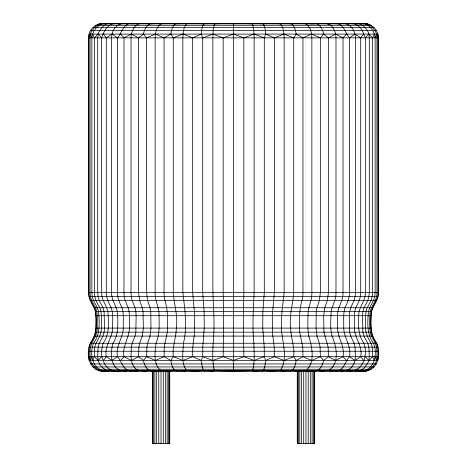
<?xml version="1.0" encoding="UTF-8"?>
<svg xmlns="http://www.w3.org/2000/svg" width="467" height="467" viewBox="0 0 467 467"><rect width="100%" height="100%" fill="white"/><g stroke="black" fill="none" stroke-linecap="round" stroke-linejoin="round"><path stroke-width="0.7" d="M88.94 37.845C88.14 30.034 95.496 23.315 103.061 23.35L363.939 23.35C371.697 23.303 378.48 30.086 378.433 37.845L378.433 292.57C378.865 301.157 370.751 307.123 371.183 315.71C370.722 325.23 370.454 335.388 376.793 343.263C381.37 353.904 378.066 371.154 363.939 371.183L103.061 371.183C88.934 371.154 85.63 353.904 90.207 343.263C97.352 334.226 96.29 322.37 95.402 311.635C93.861 304.974 88.152 299.773 88.567 292.57L88.567 37.845L89.063 34.091L377.937 34.091L378.06 292.57C378.48 299.773 372.783 304.974 371.247 311.635C370.547 318.447 370.547 325.371 371.247 332.183C372.281 337.647 376.612 341.704 377.651 347.174C378.282 351.569 378.083 356.017 377.937 360.442L89.063 360.442C88.952 354.698 88.333 348.709 90.575 343.263C93.336 338.593 96.26 333.724 96.167 328.108C95.84 321.325 97.183 314.192 94.532 307.724C91.771 303.054 88.847 298.185 88.94 292.57L88.94 37.845C90.966 30.956 95.501 23.764 103.429 23.35L99.313 23.846L367.687 23.846L363.571 23.35C371.498 23.764 376.034 30.956 378.06 37.845M204.476 371.183L203.641 370.693L202.193 366.939L201.359 360.442L202.696 356.689L202.783 347.174L204.231 328.108L204.143 311.635L202.696 292.57L202.696 37.845C200.46 33.466 201.604 28.096 203.641 23.846L204.476 23.35M262.524 23.35L263.359 23.846C265.396 28.096 266.54 33.466 264.304 37.845L264.304 292.57L262.857 311.635L262.769 328.108L264.217 347.174L264.304 356.689L265.641 360.442L264.807 366.939L263.359 370.693L262.524 371.183M138.611 23.846C133.288 26.21 131.11 32.381 131.017 37.845L131.017 292.57L131.309 296.644L132.179 300.555L134.986 307.724L135.85 311.635L136.142 315.71L135.85 332.183L134.986 336.094L132.179 343.263L131.309 347.174L131.017 356.689L131.367 360.442L132.389 363.939L134.017 366.939L136.142 369.245L138.611 370.693L144.782 371.183L149.837 370.693L160.023 371.183L160.952 370.693L168.283 371.183L175.277 370.693L185.848 371.183L186.607 370.693L195.054 371.183L203.641 370.693L214.061 371.183L214.406 370.693C211.639 359.438 213.034 347.547 213.67 336.094C214.569 321.57 213.477 307.064 212.876 292.57L212.876 37.845L213.15 30.594L214.406 23.846L214.061 23.35L203.641 23.846L195.054 23.35L175.277 23.846L168.283 23.35L160.952 23.846L160.023 23.35L149.837 23.846L144.782 23.35L138.611 23.846L137.882 23.35C131.209 24.967 123.819 21.575 117.672 25.294C113.709 28.178 111.666 33.023 111.578 37.845L111.578 292.57C111.152 300.923 118.098 307.356 117.672 315.71C117.988 325.12 118.425 335.049 112.956 343.263C110.381 352.527 109.856 366.513 120.614 370.693L120.539 371.183C112.961 372.433 104.993 368.229 103.365 360.442C100.312 355.27 101.602 348.75 103.154 343.263C109.733 333.998 108.648 322.329 107.883 311.635C106.488 305.021 101.246 299.645 101.666 292.57L101.666 37.845C103.919 31.201 107.789 23.268 115.979 23.35M328.389 370.693C339.947 363.7 336.678 346.461 332.014 336.094C330.029 328.12 330.823 319.761 331.15 311.635C332.224 305.12 336.368 299.376 335.983 292.57L335.983 37.845C335.884 33.221 334.407 28.429 330.858 25.294C323.689 21.155 314.776 25.3 306.977 23.35L306.048 23.846L298.717 23.35L291.723 23.846L281.152 23.35L280.393 23.846L271.946 23.35L263.359 23.846L252.939 23.35L252.594 23.846L253.85 30.594L254.124 37.845L254.124 292.57C253.359 309.44 252.18 326.392 253.89 343.263C253.972 352.369 255.035 361.808 252.594 370.693L252.939 371.183L263.359 370.693L271.946 371.183L280.393 370.693L281.152 371.183L291.723 370.693L298.717 371.183L306.048 370.693L306.977 371.183L317.163 370.693L322.218 371.183L328.389 370.693L329.118 371.183L338.412 370.693L341.272 371.183L346.386 370.693L349.328 369.245L351.855 366.939L353.788 363.939L355.008 360.442L355.422 356.689L355.078 347.174L354.044 343.263L350.705 336.094L349.678 332.183L349.328 315.71L349.678 311.635L350.705 307.724L354.044 300.555L355.078 296.644L355.422 292.57L355.422 37.845C355.381 31.972 352.153 25.848 346.386 23.846L346.461 23.35L354.4 23.846L357.547 25.294L360.255 27.594L362.328 30.594L365.334 37.845L365.334 292.57C365.766 301.022 358.306 307.257 358.744 315.71C358.364 325.16 357.991 335.189 363.846 343.263C368.019 353.612 363.916 370.214 351.021 371.183M176.905 371.183L175.277 370.693C172.195 368.253 171.418 364.108 170.829 360.442L173.292 356.689C172.154 346.934 176.211 337.752 176.304 328.108C178.044 315.925 174.057 304.49 173.292 292.57L173.292 37.845L170.829 34.091C171.418 30.425 172.195 26.28 175.277 23.846L176.905 23.35M290.095 23.35L291.723 23.846C294.805 26.28 295.582 30.425 296.171 34.091L293.708 37.845L293.708 292.57C292.943 304.49 288.956 315.925 290.696 328.108C290.789 337.752 294.846 346.934 293.708 356.689L296.171 360.442C295.582 364.108 294.805 368.253 291.723 370.693L290.095 371.183M88.94 356.689C90.972 363.951 96.12 371.434 104.52 371.183C91.871 369.053 89.442 353.402 93.482 343.263C100.487 334.168 99.413 322.358 98.56 311.635C97.054 304.986 91.462 299.744 91.882 292.57L91.882 37.845C92.466 30.88 97.457 24.512 104.52 23.35L100.679 23.846M378.06 356.689C376.028 363.951 370.88 371.434 362.48 371.183C375.129 369.053 377.558 353.402 373.518 343.263C366.513 334.168 367.587 322.358 368.44 311.635C369.946 304.986 375.538 299.744 375.118 292.57L375.118 37.845C374.534 30.88 369.543 24.512 362.48 23.35L366.321 23.846M152.172 371.183C146.854 370.745 144.285 365.066 143.445 360.442L138.588 356.689L138.862 347.174L139.662 343.263L142.266 336.094L143.334 328.108L143.065 311.635L142.266 307.724L139.662 300.555L138.588 292.57L138.588 37.845L143.445 34.091C144.285 29.468 146.854 23.788 152.172 23.35M314.828 23.35C320.146 23.788 322.715 29.468 323.555 34.091L328.412 37.845L328.412 292.57L327.338 300.555L324.734 307.724L323.666 315.71L323.935 332.183L328.138 347.174L328.412 356.689L323.555 360.442C322.715 365.066 320.146 370.745 314.828 371.183M131.519 371.183C122.979 371.212 122.074 361.534 117.474 356.689C115.396 346.356 123.06 338.05 123.276 328.108C123.002 321.319 124.111 314.303 121.969 307.724C119.669 302.943 117.386 297.987 117.474 292.57L117.474 37.845C122.074 32.999 122.979 23.321 131.519 23.35M335.481 23.35C344.021 23.321 344.926 32.999 349.526 37.845L349.526 292.57C349.614 297.987 347.331 302.943 345.031 307.724C342.889 314.303 343.998 321.319 343.724 328.108C343.94 338.05 351.604 346.356 349.526 356.689C344.926 361.534 344.021 371.212 335.481 371.183M91.882 356.689L90.534 360.442C89.717 354.745 89.576 348.715 91.666 343.263C94.41 338.593 97.311 333.712 97.218 328.108C96.891 321.325 98.228 314.198 95.595 307.724C92.851 303.054 89.95 298.174 90.043 292.57L90.043 37.845L90.534 34.091L91.882 37.845M375.118 37.845L376.466 34.091L376.957 37.845L376.957 292.57C377.377 299.761 371.72 304.98 370.191 311.635C369.496 318.447 369.496 325.371 370.191 332.183C371.218 337.641 375.521 341.71 376.548 347.174C377.097 351.575 377.231 356.058 376.466 360.442L375.118 356.689M92.682 360.442C96.126 355.299 93.178 348.726 96.009 343.263C98.689 338.575 101.485 333.683 101.392 328.108C101.076 321.325 102.378 314.215 99.821 307.724C97.148 303.036 94.346 298.144 94.439 292.57L94.439 37.845L92.682 34.091M374.318 360.442C370.874 355.299 373.822 348.726 370.991 343.263C368.311 338.575 365.515 333.683 365.608 328.108C365.924 321.325 364.622 314.215 367.179 307.724C369.852 303.036 372.654 298.144 372.561 292.57L372.561 37.845L374.318 34.091M103.365 360.442L106.295 356.689C104.048 346.21 112.407 338.131 112.658 328.108C112.36 321.325 113.569 314.262 111.222 307.724C108.735 302.99 106.202 298.063 106.295 292.57L106.295 37.845L103.365 34.091M363.635 360.442L360.705 356.689C362.952 346.21 354.593 338.131 354.342 328.108C354.64 321.325 353.431 314.262 355.778 307.724C358.265 302.99 360.798 298.063 360.705 292.57L360.705 37.845L363.635 34.091M186.607 23.846C183.21 27.576 183.111 33.069 182.854 37.845L182.854 292.57C184.734 309.317 187.611 326.55 183.426 343.263C183.023 352.264 180.963 362.923 186.607 370.693M280.393 370.693C286.872 360.658 283.977 347.209 282.191 336.094C279.99 321.494 282.675 307 284.146 292.57L284.146 37.845C283.889 33.069 283.79 27.576 280.393 23.846M323.555 360.442L320.356 356.689L320.105 347.174L319.37 343.263L316.994 336.094L316.013 328.108L316.258 311.635L316.994 307.724L319.37 300.555L320.356 292.57L320.356 37.845L323.555 34.091M143.445 360.442L146.644 356.689L146.895 347.174L147.63 343.263L150.006 336.094L150.987 328.108L150.742 311.635L150.006 307.724L147.63 300.555L146.644 292.57L146.644 37.845L143.445 34.091M346.426 360.442L343.029 356.689C345.008 346.438 337.758 338.009 337.553 328.108C337.816 321.319 336.765 314.326 338.791 307.724C340.974 302.92 343.122 297.952 343.029 292.57L343.029 37.845L346.426 34.091M120.574 360.442L123.971 356.689C121.992 346.438 129.242 338.009 129.447 328.108C129.184 321.319 130.235 314.326 128.209 307.724C126.026 302.92 123.878 297.952 123.971 292.57L123.971 37.845L120.574 34.091M365.334 37.845L368.831 34.091C367.535 28.796 363.227 24.944 358.142 23.35L364.324 23.846L360.67 23.35M101.666 356.689L98.169 360.442C99.465 365.737 103.773 369.59 108.858 371.183L102.676 370.693L106.33 371.183M94.439 37.845C99.786 33.239 100.744 24.903 108.858 23.35L102.676 23.846L106.33 23.35M372.561 356.689C367.214 361.295 366.256 369.631 358.142 371.183L364.324 370.693L360.67 371.183M160.952 23.846C156.352 26.788 155.33 32.783 155.143 37.845L155.143 292.57C154.81 300.561 159.399 307.718 159.06 315.71C159.194 324.979 159.679 334.506 156.031 343.263C155.003 352.235 152.907 364.313 160.952 370.693M306.048 370.693C315.458 362.229 312.009 346.8 308.821 336.094C307.298 328.05 307.916 319.772 308.162 311.635C308.979 305.184 312.178 299.195 311.857 292.57L311.857 37.845C311.67 32.783 310.648 26.788 306.048 23.846M349.526 37.845L355.008 34.091L360.705 37.845M117.474 356.689L111.992 360.442L106.295 356.689M328.389 23.846L329.118 23.35L338.412 23.846L341.272 23.35L346.386 23.846M138.611 370.693L137.882 371.183L128.588 370.693L125.728 371.183L120.614 370.693M106.295 37.845L111.992 34.091L117.474 37.845M360.705 356.689L355.008 360.442L349.526 356.689M146.644 37.845L155.412 34.091L164.04 37.845L170.829 34.091M296.171 360.442L302.96 356.689L311.588 360.442L320.356 356.689M328.412 37.845L335.633 34.091L343.029 37.845M138.588 356.689L131.367 360.442L123.971 356.689M123.971 37.845L131.367 34.091L138.588 37.845M343.029 356.689L335.633 360.442L328.412 356.689M296.171 34.091L302.96 37.845L311.588 34.091L320.356 37.845M170.829 360.442L164.04 356.689L155.412 360.442L146.644 356.689M173.292 37.845L183.023 34.091L192.667 37.845L201.359 34.091M265.641 360.442L274.333 356.689L283.977 360.442L293.708 356.689M265.641 34.091L274.333 37.845L283.977 34.091L293.708 37.845M201.359 360.442L192.667 356.689L183.023 360.442L173.292 356.689M202.696 37.845L212.946 34.091L223.162 37.845L233.5 34.091L243.838 37.845L254.054 34.091L264.304 37.845M264.304 356.689L254.054 360.442L243.838 356.689L233.5 360.442L223.162 356.689L212.946 360.442L202.696 356.689M366.321 370.693L363.571 371.183L367.687 370.693L99.313 370.693L103.429 371.183L100.679 370.693M107.772 23.846L112.08 23.35L112.6 23.846L120.539 23.35L120.614 23.846M359.228 370.693L354.92 371.183L354.4 370.693L346.461 371.183L346.386 370.693M214.406 23.846C227.131 23.397 239.869 23.397 252.594 23.846M252.594 370.693C239.869 371.137 227.131 371.137 214.406 370.693M95.817 25.294L371.183 25.294M92.816 27.594L374.184 27.594M90.51 30.594L376.49 30.594M88.567 37.845L378.433 37.845M88.567 292.57L378.433 292.57M88.981 296.644L378.019 296.644M90.207 300.555L376.793 300.555M94.176 307.724L372.824 307.724M95.402 311.635L371.598 311.635M95.817 315.71L371.183 315.71M95.817 328.108L371.183 328.108M95.402 332.183L371.598 332.183M94.176 336.094L372.824 336.094M90.207 343.263L376.793 343.263M88.981 347.174L378.019 347.174M88.567 351.248L378.433 351.248M88.567 356.689L378.433 356.689M90.51 363.939L376.49 363.939M92.816 366.939L374.184 366.939M95.817 369.245L371.183 369.245M359.228 23.846L351.021 23.35M107.772 370.693L115.979 371.183M372.561 37.845L368.831 34.091L369.292 37.845L369.292 292.57L368.907 296.644L367.757 300.555L364.038 307.724L362.894 311.635L362.503 315.71L362.894 332.183L364.038 336.094L367.757 343.263L368.907 347.174L369.292 356.689L368.831 360.442L365.334 356.689M94.439 356.689L98.169 360.442L97.708 356.689L98.093 347.174L99.243 343.263L102.962 336.094L104.106 332.183L104.497 328.108L104.106 311.635L102.962 307.724L99.243 300.555L98.093 296.644L97.708 292.57L97.708 37.845L98.169 34.091L101.666 37.845M314.659 371.183L314.659 443.65L297.269 443.65L297.269 371.183M314.367 371.183L314.367 443.65M313.497 371.183L313.497 443.65M312.114 371.183L312.114 443.65M310.316 371.183L310.316 443.65M308.214 371.183L308.214 443.65M305.967 371.183L305.967 443.65M303.713 371.183L303.713 443.65M302.96 37.845L302.96 292.57L302.762 296.644L300.269 307.724L299.487 315.71L299.686 332.183L302.762 347.174L302.96 356.689M301.618 371.183L301.618 443.65M299.814 371.183L299.814 443.65M298.436 371.183L298.436 443.65M297.567 371.183L297.567 443.65M274.333 37.845L274.333 292.57L272.29 315.71L272.407 332.183L274.217 347.174L274.333 356.689M243.838 37.845L243.838 292.57L243.325 315.71L243.838 356.689M233.5 23.35L233.5 371.183M223.162 37.845L223.162 292.57L223.675 315.71L223.162 356.689M192.667 37.845L192.667 292.57L194.71 315.71L194.593 332.183L192.783 347.174L192.667 356.689M169.731 371.183L169.731 443.65L152.341 443.65L152.341 371.183M169.433 371.183L169.433 443.65M168.564 371.183L168.564 443.65M167.186 371.183L167.186 443.65M165.382 371.183L165.382 443.65M164.04 37.845L164.04 292.57L164.238 296.644L166.731 307.724L167.513 315.71L167.314 332.183L164.238 347.174L164.04 356.689M163.287 371.183L163.287 443.65M161.033 371.183L161.033 443.65M158.786 371.183L158.786 443.65M156.684 371.183L156.684 443.65M154.886 371.183L154.886 443.65M153.503 371.183L153.503 443.65M152.633 371.183L152.633 443.65"/></g></svg>
